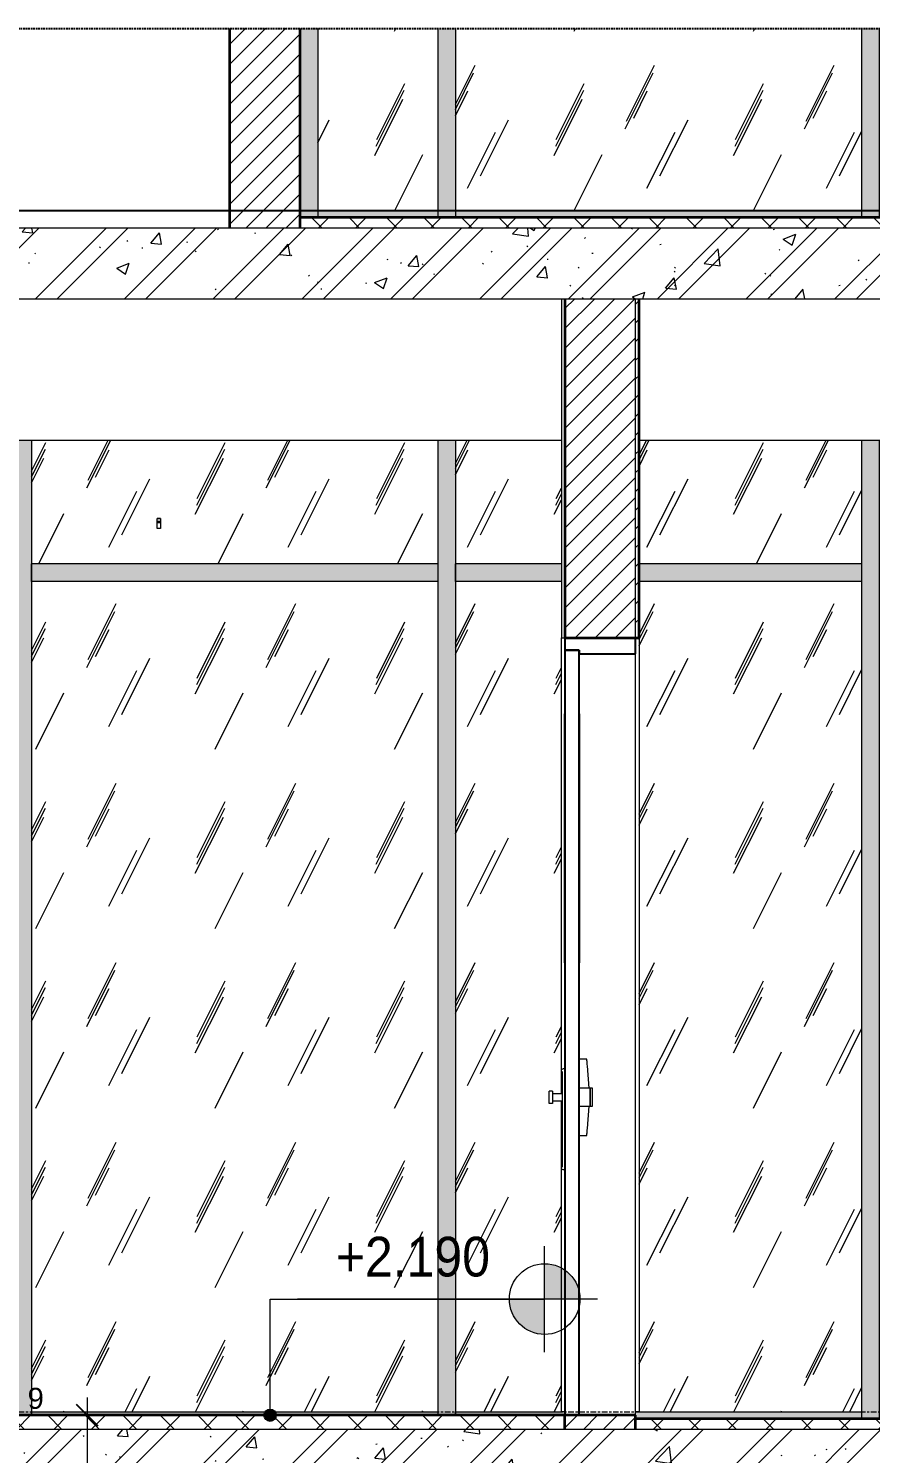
# Model space of a CAD drawing. Header units: millimetres. Extents: x 74302 to 149682, y -1785 to 49068.
# Drawn here: x 144115 to 146499, y 2082 to 6115 of the extents above; entities that cross this region are included whole.
import ezdxf

# ---------------------------------------------------------------- set-up
doc = ezdxf.new("R2010")
doc.units = ezdxf.units.MM
for name, pattern in [('Centre', [31.75, 6.35, -4.7625, 15.875, -4.7625]), ('Hidden', [7.14375, 4.7625, -2.38125]), ('IMPORT-CENTER _2_', [40.64, 25.4, -5.08, 5.08, -5.08])]:
    doc.linetypes.add(name, pattern=pattern)
for name, color, linetype, lineweight in [('0-3', 90, 'Continuous', 5), ('A-ANNO-DIMS', 211, 'Continuous', 9), ('A-ANNO-DIMS-50', 211, 'Continuous', 9), ('A-DETL-GENF', 92, 'Continuous', 18), ('A-DETL-GENF-3', 92, 'Hidden', 25), ('A-DETL-GENF-4', 9, 'Continuous', 18), ('A-DETL-THIN', 151, 'Continuous', 18), ('A-DOOR', 31, 'Continuous', 18), ('A-DOOR-1', 31, 'Continuous', 25), ('A-DOOR-FRAM', 31, 'Continuous', 25), ('A-DOOR-FRAM-1', 31, 'Continuous', 18), ('A-FLOR-FNSH-1', 250, 'Continuous', 35), ('A-FLOR-LEVL-2', 51, 'Centre', 9), ('A-FLOR-PATT-2', 8, 'Continuous', 18), ('A-GLAZ-CURT', 52, 'Continuous', 18), ('A-GLAZ-CURT-2', 254, 'Continuous', 18), ('A-GLAZ-CWMG', 51, 'Continuous', 18), ('A-GLAZ-CWMG-2', 254, 'Continuous', 18), ('A-WALL', 113, 'Continuous', 18), ('A-WALL-2', 250, 'Continuous', 35), ('A-WALL-FNSH-1', 7, 'Continuous', 18), ('A-WALL-PATT-3', 111, 'Continuous', 18), ('A-WALL-PATT-5', 254, 'Continuous', 18), ('E-LITE-EQPM', 33, 'Continuous', 18), ('G-ANNO-DIMS', 111, 'Continuous', 9), ('G-IMPT', 8, 'Continuous', 18), ('G-IMPT-4', 8, 'IMPORT-CENTER _2_', 18), ('I-WALL', 2, 'Continuous', 18), ('M-EQPM', 50, 'Continuous', 18), ('M-EQPM-2', 50, 'Continuous', 25), ('S-BEAM-2', 7, 'Continuous', 18), ('S-STRS-ANNO', 31, 'Continuous', 18)]:
    doc.layers.add(name, color=color, linetype=linetype, lineweight=lineweight)
doc.styles.add('Arial_1', font='arial.ttf', dxfattribs={"height": 59.53})
doc.styles.add('Arial_4', font='arial.ttf', dxfattribs={"width": 0.9, "height": 112.5})
doc.styles.add('UTM Avo', font='', dxfattribs={"width": 0.9, "height": 125})
doc.styles.get('UTM Avo').set_extended_font_data('UTM Avo')
doc.dimstyles.new('1_Dim_chi_tiet_2_5', dxfattribs={"dimscale": 304.8, "dimtxt": 124.912619, "dimasz": 0.19685, "dimexe": 0.164042, "dimexo": 0.0625, "dimgap": 0.016404, "dimtad": 1, "dimdec": 0, "dimrnd": 5, "dimzin": 0, "dimdsep": 46, "dimtxsty": 'UTM Avo', "dimblk1": 'OBLIQUE', "dimblk2": 'OBLIQUE', "dimsah": 1, "dimcen": 0.09, "dimdle": 0.164042, "dimazin": 0, "dimtfac": 1, "dimtdec": 4, "dimtix": 1, "dimtmove": 0, "dimatfit": 3, "dimfxl": 0.328084, "dimfxlon": 1, "dimtvp": 1, "dimtolj": 1, "dimtzin": 0, "dimarcsym": 2})
pattern_1 = [(45, (143933.09, 14200), (-53.033, 53.033), []), (135, (143933.09, 14200), (-53.033, -53.033), [])]
pattern_2 = [(63.435, (20183, 14234.78), (-0.0009, 508), [177.488, -958.435]), (63.435, (19675, 14234.78), (-0.0009, 508), [177.488, -958.435]), (63.435, (20426.18, 14332.92), (-0.0009, 508), [177.488, -958.435]), (63.435, (19918.18, 14332.92), (-0.0009, 508), [177.488, -958.435]), (63.435, (20389.38, 14298.28), (-0.0009, 508), [177.488, -958.435]), (63.435, (19881.38, 14298.28), (-0.0009, 508), [177.488, -958.435]), (63.435, (20351.86, 14496.7), (-0.0009, 508.0002), [86.267, -1049.655]), (63.435, (19843.86, 14496.7), (-0.0009, 508.0002), [86.267, -1049.655]), (63.435, (20327.32, 14465.98), (-0.0009, 508.0002), [177.488, -958.435]), (63.435, (19819.32, 14465.98), (-0.0009, 508.0002), [177.488, -958.435]), (63.435, (20331.65, 14488.03), (-0.0009, 508.0002), [177.488, -958.435]), (63.435, (19823.65, 14488.03), (-0.0009, 508.0002), [177.488, -958.435]), (63.435, (20126.7, 14391.31), (-0.0009, 508.0002), [177.488, -958.435]), (63.435, (19618.7, 14391.31), (-0.0009, 508.0002), [177.488, -958.435]), (63.435, (20131.03, 14417.3), (-0.0009, 508.0002), [177.488, -958.435]), (63.435, (19623.03, 14417.3), (-0.0009, 508.0002), [177.488, -958.435]), (63.435, (20132.2, 14436.03), (-0.0009, 508.0002), [177.488, -958.435]), (63.435, (19624.2, 14436.03), (-0.0009, 508.0002), [177.488, -958.435])]
pattern_3 = [(45, (143933.087, 14200), (-28.28427, 28.28427), [])]
pattern_4 = [(50, (143933.1, 14200), (364.368, -31.878), [38.1, -419.1]), (355, (143933.1, 14200), (-70.486, 382.113), [30.48, -335.28]), (100.451, (143963.45, 14197.34), (293.885, 350.233), [32.38, -356.18]), (46.184, (143933.1, 14301.6), (542.158, -84.086), [57.15, -628.65]), (96.636, (143978.27, 14294.6), (474.805, 494.855), [48.57, -534.27]), (351.184, (143933.1, 14301.6), (474.81, 494.85), [45.72, -502.92]), (21, (143983.9, 14276.2), (303.2285, -204.5305), [38.1, -419.1]), (326, (143983.9, 14276.2), (123.604, 368.376), [30.48, -335.28]), (71.451, (144009.16, 14259.16), (426.834, 163.843), [32.38, -356.18]), (37.5, (143933.09, 14200), (6.1766, 169.1102), [3.353, -327.863, 3.353, -337.007, -336.55]), (37.5, (143933.09, 14200), (6.1766, 169.1102), [-671.576, 3.353, -333.197]), (7.5, (143933.09, 14200), (133.6389, 200.3615), [3.353, -190.703, 3.353, -320.243, -128.27]), (7.5, (143933.09, 14200), (133.6389, 200.3615), [-517.652, 3.353, -124.917]), (327.5, (143819.8, 14200), (271.1818, -11.4584), [3.353, -123.647, 3.353, -392.887, -525.78]), (327.5, (143819.8, 14200), (271.1818, -11.4584), [-523.24, 3.353, -522.427]), (317.5, (143769, 14200), (296.2585, 50.853), [3.353, -161.747, 3.353, -259.791, -373.38]), (317.5, (143769, 14200), (296.2585, 50.853), [-428.244, 3.353, -370.027]), (45, (143933.09, 14200), (-125.7236, 125.7236), []), (45, (143933.09, 14390.5), (-125.7236, 125.7236), [])]

# ---------------------------------------------------------------- blocks, each defined once
blk = doc.blocks.new('NCV_TKTC_KET CAU_rvt-7-TKCS_SẢNH - BẬC CẤP 5 - MẶT CẮT')
at = {"layer": 'S-BEAM-2'}
for p, q in [((17636.9, 4950), (21276.9, 4950)), ((21496.9, 4950), (23160.5, 4950))]:
    blk.add_line(p, q, dxfattribs=at)
blk = doc.blocks.new('System Panel - Glazed-V54-TKCS_SẢNH - BẬC CẤP 5 - MẶT CẮT')
at = {"layer": 'A-GLAZ-CURT-2'}
h = blk.add_hatch(dxfattribs=at)
h.set_pattern_fill('FP_38', color=256, style=0, pattern_type=2)
h.set_pattern_definition(pattern_2)
h.paths.add_polyline_path([(20976.9, 5600), (22126.9, 5600), (22126.9, 6114.8), (20976.9, 6114.8)])
at = {"layer": 'A-GLAZ-CURT'}
blk.add_line((20976.9, 5600), (22126.9, 5600), dxfattribs=at)
blk = doc.blocks.new('System Panel - Glazed-4731533-TKCS_SẢNH - BẬC CẤP 5 - MẶT CẮT')
at = {"layer": 'A-GLAZ-CURT-2'}
h = blk.add_hatch(dxfattribs=at)
h.set_pattern_fill('FP_38', color=256, style=0, pattern_type=2)
h.set_pattern_definition(pattern_2)
h.paths.add_polyline_path([(20606.4, 5600), (20926.9, 5600), (20926.9, 6114.8), (20586.9, 6114.8), (20586.9, 5600)])
at = {"layer": 'A-GLAZ-CURT'}
blk.add_line((20586.9, 5600), (20926.9, 5600), dxfattribs=at)
blk = doc.blocks.new('Rectangular Mullion - 50 x 100mm-1286808-TKCS_SẢNH - BẬC CẤP 5 - MẶT CẮT')
at = {"layer": 'A-GLAZ-CWMG-2'}
blk.add_hatch(color=256, dxfattribs=at).paths.add_polyline_path([(20586.9, 5580), (20586.9, 6114.8), (20536.9, 6114.8), (20536.9, 5580)])
at = {"layer": 'A-GLAZ-CWMG'}
blk.add_line((20586.9, 6114.8), (20586.9, 5580), dxfattribs=at)
blk = doc.blocks.new('Rectangular Mullion - 50 x 100mm-1286804-TKCS_SẢNH - BẬC CẤP 5 - MẶT CẮT')
at = {"layer": 'A-GLAZ-CWMG-2'}
blk.add_hatch(color=256, dxfattribs=at).paths.add_polyline_path([(22176.9, 5580), (22176.9, 6114.8), (22126.9, 6114.8), (22126.9, 5580)])
at = {"layer": 'A-GLAZ-CWMG'}
for p, q in [((22126.9, 6114.8), (22126.9, 5580)), ((22176.9, 6114.8), (22176.9, 5580))]:
    blk.add_line(p, q, dxfattribs=at)
blk = doc.blocks.new('LIC_06-ĐÈN LED TRÒN DOWNLIGHT_ P_18W - LIC_06-ĐÈN LED TRÒN DOWNLIGHT_ P_18W - ÁNH SÁNG 6000K-1339139-TKCS_SẢNH - BẬC CẤP 5 - MẶT CẮT')
at = {"layer": 'E-LITE-EQPM'}
for p, q in [((22542.4, 4728), (22532.4, 4728)), ((22532.4, 4727.2), (22532.4, 4728)), ((22542.4, 4728), (22532.4, 4728)), ((22532.4, 4728), (22532.4, 4728)), ((22532.4, 4719), (22532.4, 4727.2)), ((22542.4, 4727.2), (22532.4, 4727.2)), ((22532.4, 4716), (22532.4, 4719)), ((22542.4, 4719), (22532.4, 4719)), ((22542.4, 4728), (22542.4, 4727.2)), ((22542.4, 4728), (22542.4, 4728)), ((22542.4, 4727.2), (22542.4, 4719)), ((22542.4, 4719), (22542.4, 4716)), ((22532.4, 4700), (22532.4, 4716)), ((22542.4, 4716), (22532.4, 4716)), ((22542.4, 4700), (22532.4, 4700)), ((22542.4, 4716), (22542.4, 4700))]:
    blk.add_line(p, q, dxfattribs=at)
blk = doc.blocks.new('System Panel - Glazed-V56-TKCS_SẢNH - BẬC CẤP 5 - MẶT CẮT')
at = {"layer": 'A-GLAZ-CURT-2'}
h = blk.add_hatch(dxfattribs=at)
h.set_pattern_fill('FP_38', color=256, style=0, pattern_type=2)
h.set_pattern_definition(pattern_2)
h.paths.add_polyline_path([(20976.9, 2200), (21276.9, 2200), (21276.9, 3080), (21251.9, 3080), (21251.9, 3072.5), (21241.9, 3072.5), (21241.9, 3107.5), (21251.9, 3107.5), (21252.1, 3100), (21276.9, 3100), (21276.9, 4550), (20976.9, 4550), (20976.9, 2770.3)])
h.paths.add_polyline_path([(21496.9, 2200), (22126.9, 2200), (22126.9, 4550), (21496.9, 4550), (21496.9, 2770.3)])
blk = doc.blocks.new('System Panel - Glazed-V57-TKCS_SẢNH - BẬC CẤP 5 - MẶT CẮT')
at = {"layer": 'A-GLAZ-CURT-2'}
h = blk.add_hatch(dxfattribs=at)
h.set_pattern_fill('FP_38', color=256, style=0, pattern_type=2)
h.set_pattern_definition(pattern_2)
h.paths.add_polyline_path([(20926.9, 2200), (20926.9, 4550), (19776.9, 4550), (19776.9, 2200)])
blk = doc.blocks.new('System Panel - Glazed-V59-TKCS_SẢNH - BẬC CẤP 5 - MẶT CẮT')
at = {"layer": 'A-GLAZ-CURT-2'}
h = blk.add_hatch(dxfattribs=at)
h.set_pattern_fill('FP_38', color=256, style=0, pattern_type=2)
h.set_pattern_definition(pattern_2)
h.paths.add_polyline_path([(22126.9, 4600), (22126.9, 4950), (21496.9, 4950), (21496.9, 4600)])
h.paths.add_polyline_path([(21276.9, 4600), (21276.9, 4950), (20976.9, 4950), (20976.9, 4600)])
blk = doc.blocks.new('System Panel - Glazed-V60-TKCS_SẢNH - BẬC CẤP 5 - MẶT CẮT')
at = {"layer": 'A-GLAZ-CURT-2'}
h = blk.add_hatch(dxfattribs=at)
h.set_pattern_fill('FP_38', color=256, style=0, pattern_type=2)
h.set_pattern_definition(pattern_2)
h.paths.add_polyline_path([(19776.9, 4600), (20926.9, 4600), (20926.9, 4950), (19776.9, 4950), (19776.9, 4700)])
h.paths.add_polyline_path([(20132.4, 4700), (20132.4, 4728), (20142.4, 4727.4), (20142.4, 4700)])
blk = doc.blocks.new('Rectangular Mullion - 50 x 100mm-V62-TKCS_SẢNH - BẬC CẤP 5 - MẶT CẮT')
at = {"layer": 'A-GLAZ-CWMG-2'}
h = blk.add_hatch(color=256, dxfattribs=at)
h.paths.add_polyline_path([(21488.8, 2180), (22126.9, 2180), (22126.9, 2200), (21486.9, 2200), (21486.9, 2180)])
h.paths.add_polyline_path([(21286.9, 2190), (21286.9, 2200), (20976.9, 2200), (20976.9, 2190), (21276.9, 2190)])
at = {"layer": 'A-GLAZ-CWMG'}
for p, q in [((20976.9, 2190), (20976.9, 2200)), ((20976.9, 2200), (21276.9, 2200)), ((21496.9, 2200), (22126.9, 2200)), ((22126.9, 2200), (22126.9, 2180))]:
    blk.add_line(p, q, dxfattribs=at)
blk = doc.blocks.new('Rectangular Mullion - 50 x 100mm-V63-TKCS_SẢNH - BẬC CẤP 5 - MẶT CẮT')
at = {"layer": 'A-GLAZ-CWMG-2'}
blk.add_hatch(color=256, dxfattribs=at).paths.add_polyline_path([(20926.9, 2190), (20926.9, 2200), (19776.9, 2200), (19776.9, 2190)])
at = {"layer": 'A-GLAZ-CWMG'}
for p, q in [((19776.9, 2190), (19776.9, 2200)), ((19776.9, 2200), (20926.9, 2200)), ((20926.9, 2200), (20926.9, 2190))]:
    blk.add_line(p, q, dxfattribs=at)
blk = doc.blocks.new('Rectangular Mullion - 50 x 100mm-V66-TKCS_SẢNH - BẬC CẤP 5 - MẶT CẮT')
at = {"layer": 'A-GLAZ-CWMG-2'}
h = blk.add_hatch(color=256, dxfattribs=at)
h.paths.add_polyline_path([(21276.9, 4550), (21276.9, 4600), (20976.9, 4600), (20976.9, 4550)])
h.paths.add_polyline_path([(22126.9, 4550), (22126.9, 4600), (21496.9, 4600), (21496.9, 4550)])
at = {"layer": 'A-GLAZ-CWMG'}
for p, q in [((20976.9, 4550), (20976.9, 4600)), ((21276.9, 4600), (20976.9, 4600)), ((22126.9, 4600), (21496.9, 4600)), ((22126.9, 4600), (22126.9, 4550)), ((21276.9, 4550), (20976.9, 4550)), ((22126.9, 4550), (21496.9, 4550))]:
    blk.add_line(p, q, dxfattribs=at)
blk = doc.blocks.new('Rectangular Mullion - 50 x 100mm-V67-TKCS_SẢNH - BẬC CẤP 5 - MẶT CẮT')
at = {"layer": 'A-GLAZ-CWMG-2'}
blk.add_hatch(color=256, dxfattribs=at).paths.add_polyline_path([(19776.9, 4550), (20926.9, 4550), (20926.9, 4600), (19776.9, 4600)])
at = {"layer": 'A-GLAZ-CWMG'}
for p, q in [((19776.9, 4550), (19776.9, 4600)), ((20926.9, 4600), (19776.9, 4600)), ((20926.9, 4600), (20926.9, 4550)), ((20926.9, 4550), (19776.9, 4550))]:
    blk.add_line(p, q, dxfattribs=at)
blk = doc.blocks.new('Rectangular Mullion - 50 x 100mm-V68-TKCS_SẢNH - BẬC CẤP 5 - MẶT CẮT')
at = {"layer": 'A-GLAZ-CWMG-2'}
blk.add_hatch(color=256, dxfattribs=at).paths.add_polyline_path([(22176.9, 2180), (22176.9, 4575), (22126.9, 4575), (22126.9, 2180)])
at = {"layer": 'A-GLAZ-CWMG'}
for p, q in [((22126.9, 4575), (22126.9, 2180)), ((22176.9, 4575), (22176.9, 2180))]:
    blk.add_line(p, q, dxfattribs=at)
blk = doc.blocks.new('Rectangular Mullion - 50 x 100mm-V69-TKCS_SẢNH - BẬC CẤP 5 - MẶT CẮT')
at = {"layer": 'A-GLAZ-CWMG-2'}
blk.add_hatch(color=256, dxfattribs=at).paths.add_polyline_path([(20926.9, 2190), (20976.9, 2190), (20976.9, 4575), (20926.9, 4575), (20926.9, 2770.3)])
at = {"layer": 'A-GLAZ-CWMG'}
for p, q in [((20926.9, 4575), (20926.9, 2190)), ((20976.9, 4575), (20976.9, 2190))]:
    blk.add_line(p, q, dxfattribs=at)
blk = doc.blocks.new('Rectangular Mullion - 50 x 100mm-1286805-TKCS_SẢNH - BẬC CẤP 5 - MẶT CẮT')
at = {"layer": 'A-GLAZ-CWMG-2'}
blk.add_hatch(color=256, dxfattribs=at).paths.add_polyline_path([(22176.9, 4575), (22176.9, 4950), (22126.9, 4950), (22126.9, 4575)])
at = {"layer": 'A-GLAZ-CWMG'}
for p, q in [((22126.9, 4950), (22126.9, 4575)), ((22176.9, 4950), (22176.9, 4575))]:
    blk.add_line(p, q, dxfattribs=at)
blk = doc.blocks.new('TKTC_XREF_251221_MB TANG 2-7 - TKTC_XREF_260130_MB TANG 2-5_dwg_$cc-4746805-TKCS_SẢNH - BẬC CẤP 5 - MẶT CẮT')
at = {"layer": 'G-IMPT-4'}
for p, q in [((20653.6, 5600), (20532.9, 5600)), ((20593.3, 5600), (20593.2, 5600))]:
    blk.add_line(p, q, dxfattribs=at)
at = {"layer": 'M-EQPM'}
for p, q in [((20638.1, 5600), (20548.4, 5600)), ((20548.4, 5600), (20593.2, 5600)), ((20593.2, 5600), (20550.6, 5600)), ((20550.6, 5600), (20635.9, 5600)), ((20635.9, 5600), (20593.2, 5600)), ((20593.2, 5600), (20638.1, 5600))]:
    blk.add_line(p, q, dxfattribs=at)
blk = doc.blocks.new('TKTC_XREF_251221_MB TANG 2-7 - TKTC_XREF_260130_MB TANG 2-5_dwg_CUM U_DN100-4746799-TKCS_SẢNH - BẬC CẤP 5 - MẶT CẮT')
at = {"layer": 'G-IMPT'}
for p, q in [((20547.4, 5600), (20535.3, 5600)), ((20535.3, 5600), (20536.8, 5600)), ((20539.1, 5600), (20536.8, 5600)), ((20536.8, 5600), (20545.9, 5600)), ((20544.8, 5600), (20538, 5600)), ((20538.2, 5600), (20646.9, 5600)), ((20538.2, 5600), (20538.2, 5600)), ((20543.6, 5600), (20539.1, 5600)), ((20540.1, 5600), (20539.3, 5600)), ((20543.4, 5600), (20539.3, 5600)), ((20542.6, 5600), (20540.1, 5600)), ((20542.6, 5600), (20540.1, 5600)), ((20542.6, 5600), (20540.1, 5600)), ((20543.4, 5600), (20542.6, 5600)), ((20545.9, 5600), (20543.6, 5600)), ((20544.5, 5600), (20640.6, 5600)), ((20545.9, 5600), (20547.4, 5600)), ((20547.7, 5600), (20637.4, 5600)), ((20649.8, 5600), (20637.7, 5600)), ((20637.7, 5600), (20639.2, 5600)), ((20641.5, 5600), (20639.2, 5600)), ((20639.2, 5600), (20648.3, 5600)), ((20647.1, 5600), (20640.3, 5600)), ((20646, 5600), (20641.5, 5600)), ((20642.5, 5600), (20641.7, 5600)), ((20645.7, 5600), (20641.7, 5600)), ((20645, 5600), (20642.5, 5600)), ((20645, 5600), (20642.5, 5600)), ((20645, 5600), (20642.5, 5600)), ((20645.7, 5600), (20645, 5600)), ((20648.3, 5600), (20646, 5600)), ((20646.9, 5600), (20646.9, 5600)), ((20648.3, 5600), (20649.8, 5600))]:
    blk.add_line(p, q, dxfattribs=at)
at = {"layer": 'G-IMPT', "flags": 128}
for points in [[(20544.5, 5600), (20544.5, 5600), (20547.7, 5600)], [(20640.6, 5600), (20640.6, 5600), (20637.4, 5600)]]:
    blk.add_lwpolyline(points, dxfattribs=at)
blk = doc.blocks.new('TKTC_XREF_251221_MB TANG 2-7 - TKTC_XREF_260130_MB TANG 2-5_dwg_$cc-4746800-TKCS_SẢNH - BẬC CẤP 5 - MẶT CẮT')
at = {"layer": 'G-IMPT-4'}
for p, q in [((20957.1, 5600), (20836, 5600)), ((20896.9, 5600), (20896.1, 5600))]:
    blk.add_line(p, q, dxfattribs=at)
at = {"layer": 'M-EQPM'}
for p, q in [((20941.5, 5600), (20851.5, 5600)), ((20851.5, 5600), (20896.5, 5600)), ((20896.2, 5600), (20896.2, 5600)), ((20896.5, 5600), (20941.5, 5600))]:
    blk.add_line(p, q, dxfattribs=at)
blk = doc.blocks.new('TKTC_XREF_251221_MB TANG 2-7 - TKTC_XREF_260130_MB TANG 2-5_dwg_CUM U_DN100-V71-TKCS_SẢNH - BẬC CẤP 5 - MẶT CẮT')
at = {"layer": 'G-IMPT'}
for p, q in [((20840.3, 5600), (20842.5, 5600)), ((20841.4, 5600), (20848.2, 5600)), ((20841.7, 5600), (20842, 5600)), ((20951, 5600), (20842, 5600)), ((20842.5, 5600), (20847.1, 5600)), ((20842.6, 5600), (20842.5, 5600)), ((20842.8, 5600), (20843.5, 5600)), ((20843.5, 5600), (20846, 5600)), ((20843.5, 5600), (20846.1, 5600)), ((20843.5, 5600), (20846.1, 5600)), ((20846, 5600), (20846.8, 5600)), ((20847.1, 5600), (20849.4, 5600)), ((20847.1, 5600), (20847.1, 5600)), ((20944.7, 5600), (20848.4, 5600)), ((20941.5, 5600), (20851.5, 5600)), ((20942.9, 5600), (20945.2, 5600)), ((20944, 5600), (20950.9, 5600)), ((20945.2, 5600), (20949.7, 5600)), ((20945.2, 5600), (20945.2, 5600)), ((20945.4, 5600), (20946.2, 5600)), ((20946.2, 5600), (20948.7, 5600)), ((20946.2, 5600), (20948.7, 5600)), ((20946.2, 5600), (20948.7, 5600)), ((20948.7, 5600), (20949.4, 5600)), ((20949.7, 5600), (20952, 5600)), ((20949.8, 5600), (20949.7, 5600)), ((20950.6, 5600), (20951, 5600))]:
    blk.add_line(p, q, dxfattribs=at)
at = {"layer": 'G-IMPT', "flags": 128}
for points in [[(20840.3, 5600), (20838.8, 5600), (20838.8, 5600), (20850.9, 5600), (20850.9, 5600), (20849.4, 5600)], [(20849.4, 5600), (20849.4, 5600), (20840.3, 5600), (20840.3, 5600)], [(20842.8, 5600), (20842.8, 5600), (20846.8, 5600), (20846.8, 5600)], [(20848, 5600), (20848.4, 5600), (20851.5, 5600)], [(20942.9, 5600), (20941.4, 5600), (20941.4, 5600), (20953.5, 5600), (20953.5, 5600), (20952, 5600)], [(20944.3, 5600), (20944.7, 5600), (20941.5, 5600)], [(20952, 5600), (20952, 5600), (20942.9, 5600), (20942.9, 5600)], [(20945.4, 5600), (20945.4, 5600), (20949.4, 5600), (20949.5, 5600)]]:
    blk.add_lwpolyline(points, dxfattribs=at)
blk = doc.blocks.new('TKTC_XREF_251221_MB TANG 2-7 - TKTC_XREF_260130_MB TANG 2-5_dwg_$cc-4746795-TKCS_SẢNH - BẬC CẤP 5 - MẶT CẮT')
at = {"layer": 'G-IMPT-4'}
for p, q in [((20799.7, 5600), (20646.7, 5600)), ((20723.2, 5600), (20723.2, 5600))]:
    blk.add_line(p, q, dxfattribs=at)
at = {"layer": 'M-EQPM'}
for p, q in [((20780, 5600), (20666.3, 5600)), ((20666.3, 5600), (20723.2, 5600)), ((20723.2, 5600), (20669.1, 5600)), ((20669.1, 5600), (20777.2, 5600)), ((20777.2, 5600), (20723.2, 5600)), ((20723.2, 5600), (20780, 5600))]:
    blk.add_line(p, q, dxfattribs=at)
blk = doc.blocks.new('TKTC_XREF_251221_MB TANG 2-7 - TKTC_XREF_260130_MB TANG 2-5_dwg_CUM U_DN100-V72-TKCS_SẢNH - BẬC CẤP 5 - MẶT CẮT')
at = {"layer": 'G-IMPT'}
for p, q in [((20665.1, 5600), (20649.8, 5600)), ((20649.8, 5600), (20651.7, 5600)), ((20654.6, 5600), (20651.7, 5600)), ((20651.7, 5600), (20663.2, 5600)), ((20661.8, 5600), (20653.1, 5600)), ((20653.5, 5600), (20791.1, 5600)), ((20660.3, 5600), (20654.6, 5600)), ((20655.8, 5600), (20654.9, 5600)), ((20660, 5600), (20654.9, 5600)), ((20659, 5600), (20655.8, 5600)), ((20659, 5600), (20655.8, 5600)), ((20659, 5600), (20655.8, 5600)), ((20660, 5600), (20659, 5600)), ((20663.2, 5600), (20660.3, 5600)), ((20661.4, 5600), (20783.1, 5600)), ((20661.4, 5600), (20665.4, 5600)), ((20663.2, 5600), (20665.1, 5600)), ((20665.4, 5600), (20779.1, 5600)), ((20783.1, 5600), (20779.1, 5600)), ((20794.8, 5600), (20779.5, 5600)), ((20779.5, 5600), (20781.4, 5600)), ((20784.2, 5600), (20781.4, 5600)), ((20781.4, 5600), (20792.9, 5600)), ((20791.4, 5600), (20782.8, 5600)), ((20790, 5600), (20784.2, 5600)), ((20785.5, 5600), (20784.6, 5600)), ((20789.7, 5600), (20784.6, 5600)), ((20788.7, 5600), (20785.5, 5600)), ((20788.7, 5600), (20785.5, 5600)), ((20788.7, 5600), (20785.5, 5600)), ((20789.7, 5600), (20788.7, 5600)), ((20792.9, 5600), (20790, 5600)), ((20792.9, 5600), (20794.8, 5600))]:
    blk.add_line(p, q, dxfattribs=at)
blk = doc.blocks.new('TKTC_XREF_251221_MB TANG 2-7 - TKTC_XREF_260130_MB TANG 2-5_dwg_$cc-4746798-TKCS_SẢNH - BẬC CẤP 5 - MẶT CẮT')
at = {"layer": 'G-IMPT-4'}
for p, q in [((21003.4, 5600), (21156.4, 5600)), ((21079.9, 5600), (21079.9, 5600))]:
    blk.add_line(p, q, dxfattribs=at)
at = {"layer": 'M-EQPM'}
for p, q in [((21079.9, 5600), (21023.1, 5600)), ((21023.1, 5600), (21136.8, 5600)), ((21134, 5600), (21025.8, 5600)), ((21025.8, 5600), (21079.9, 5600)), ((21079.9, 5600), (21134, 5600)), ((21136.8, 5600), (21079.9, 5600))]:
    blk.add_line(p, q, dxfattribs=at)
blk = doc.blocks.new('TKTC_XREF_251221_MB TANG 2-7 - TKTC_XREF_260130_MB TANG 2-5_dwg_$cc-4746797-TKCS_SẢNH - BẬC CẤP 5 - MẶT CẮT')
at = {"layer": 'G-IMPT-4'}
for p, q in [((21288.8, 5600), (21167.7, 5600)), ((21228.7, 5600), (21227.9, 5600))]:
    blk.add_line(p, q, dxfattribs=at)
at = {"layer": 'M-EQPM'}
for p, q in [((21273.3, 5600), (21183.3, 5600)), ((21183.3, 5600), (21228.3, 5600)), ((21228, 5600), (21228, 5600)), ((21228.3, 5600), (21273.3, 5600))]:
    blk.add_line(p, q, dxfattribs=at)
blk = doc.blocks.new('TKTC_XREF_251221_MB TANG 2-7 - TKTC_XREF_260130_MB TANG 2-5_dwg_FD-4746794-TKCS_SẢNH - BẬC CẤP 5 - MẶT CẮT')
at = {"layer": 'G-IMPT'}
for p, q in [((20536.9, 5600), (20675.2, 5600)), ((20675.2, 5600), (20536.9, 5600)), ((20600.2, 5600), (20600.2, 5600))]:
    blk.add_line(p, q, dxfattribs=at)
at = {"layer": 'M-EQPM'}
for p, q in [((20653.5, 5600), (20546.9, 5600)), ((20637.8, 5600), (20562.5, 5600)), ((20637.8, 5600), (20562.5, 5600))]:
    blk.add_line(p, q, dxfattribs=at)
blk = doc.blocks.new('TKTC_XREF_251221_MB TANG 2-7 - TKTC_XREF_251221_MB TANG 2-7-2039446-TKCS_SẢNH - BẬC CẤP 5 - MẶT CẮT')
at = {"layer": 'M-EQPM'}
for p, q in [((20533.2, 5600), (20533.6, 5600)), ((21285.3, 5600), (20533.2, 5600)), ((20533.6, 5600), (21285.3, 5600))]:
    blk.add_line(p, q, dxfattribs=at)
at = {"layer": 'M-EQPM-2'}
blk.add_line((17238.6, 5600), (23160.5, 5600), dxfattribs=at)
for name, p in [('TKTC_XREF_251221_MB TANG 2-7 - TKTC_XREF_260130_MB TANG 2-5_dwg_$cc-4746805-TKCS_SẢNH - BẬC CẤP 5 - MẶT CẮT', (0, 0)), ('TKTC_XREF_251221_MB TANG 2-7 - TKTC_XREF_260130_MB TANG 2-5_dwg_CUM U_DN100-4746799-TKCS_SẢNH - BẬC CẤP 5 - MẶT CẮT', (0, 0)), ('TKTC_XREF_251221_MB TANG 2-7 - TKTC_XREF_260130_MB TANG 2-5_dwg_FD-4746794-TKCS_SẢNH - BẬC CẤP 5 - MẶT CẮT', (0, 0)), ('TKTC_XREF_251221_MB TANG 2-7 - TKTC_XREF_260130_MB TANG 2-5_dwg_$cc-4746795-TKCS_SẢNH - BẬC CẤP 5 - MẶT CẮT', (0, 0)), ('TKTC_XREF_251221_MB TANG 2-7 - TKTC_XREF_260130_MB TANG 2-5_dwg_CUM U_DN100-V72-TKCS_SẢNH - BẬC CẤP 5 - MẶT CẮT', (0, 0)), ('TKTC_XREF_251221_MB TANG 2-7 - TKTC_XREF_260130_MB TANG 2-5_dwg_$cc-4746800-TKCS_SẢNH - BẬC CẤP 5 - MẶT CẮT', (0, 0)), ('TKTC_XREF_251221_MB TANG 2-7 - TKTC_XREF_260130_MB TANG 2-5_dwg_CUM U_DN100-V71-TKCS_SẢNH - BẬC CẤP 5 - MẶT CẮT', (0, 0)), ('TKTC_XREF_251221_MB TANG 2-7 - TKTC_XREF_260130_MB TANG 2-5_dwg_$cc-4746798-TKCS_SẢNH - BẬC CẤP 5 - MẶT CẮT', (0, 0)), ('TKTC_XREF_251221_MB TANG 2-7 - TKTC_XREF_260130_MB TANG 2-5_dwg_CUM U_DN100-V72-TKCS_SẢNH - BẬC CẤP 5 - MẶT CẮT', (357.6, 0)), ('TKTC_XREF_251221_MB TANG 2-7 - TKTC_XREF_260130_MB TANG 2-5_dwg_$cc-4746797-TKCS_SẢNH - BẬC CẤP 5 - MẶT CẮT', (0, 0)), ('TKTC_XREF_251221_MB TANG 2-7 - TKTC_XREF_260130_MB TANG 2-5_dwg_CUM U_DN100-V71-TKCS_SẢNH - BẬC CẤP 5 - MẶT CẮT', (331.8, 0))]:
    blk.add_blockref(name, p)
blk = doc.blocks.new('FD_01 - FD_01-1200x2200mm-1787918-TKCS_SẢNH - BẬC CẤP 5 - MẶT CẮT')
at = {"layer": 'A-DOOR'}
for p, q in [((21286.9, 4175), (21284.9, 4175)), ((21284.9, 4175), (21284.9, 3470)), ((21328.9, 4175), (21326.9, 4175)), ((21328.9, 3470), (21328.9, 4175)), ((21286.9, 3470), (21284.9, 3470)), ((21328.9, 3470), (21326.9, 3470)), ((21349, 3198), (21326.9, 3198)), ((21278.9, 3162.5), (21278.9, 2892.5)), ((21286.9, 3170), (21280.9, 3170)), ((21355.5, 3115.4), (21350.5, 3178.9)), ((21241.9, 3100), (21241.9, 3107.5)), ((21251.9, 3107.5), (21241.9, 3107.5)), ((21251.9, 3107.5), (21251.9, 3100)), ((21358.7, 3115.4), (21326.9, 3115.4)), ((21326.9, 3115.4), (21326.9, 3064.6)), ((21365, 3115.4), (21358.7, 3115.4)), ((21358.7, 3115.4), (21358.7, 3064.6)), ((21358.7, 3064.6), (21358.7, 3115.4)), ((21365, 3064.6), (21365, 3115.4)), ((21241.9, 3090), (21241.9, 3100)), ((21241.9, 3080), (21241.9, 3090)), ((21241.9, 3072.5), (21241.9, 3080)), ((21251.9, 3072.5), (21241.9, 3072.5)), ((21251.9, 3100), (21251.9, 3090)), ((21278.9, 3100), (21251.9, 3100)), ((21251.9, 3090), (21251.9, 3080)), ((21251.9, 3080), (21251.9, 3072.5)), ((21251.9, 3080), (21278.9, 3080)), ((21278.9, 3100), (21278.9, 3099.7)), ((21278.9, 3080.3), (21278.9, 3080)), ((21326.9, 3064.6), (21358.7, 3064.6)), ((21350.5, 3001.1), (21355.5, 3064.6)), ((21358.7, 3064.6), (21365, 3064.6)), ((21278.9, 2996), (21276.9, 2996)), ((21276.9, 2985.1), (21276.9, 2995.3)), ((21276.9, 2971.2), (21276.9, 2985.1)), ((21278.9, 2985.1), (21276.9, 2985.1)), ((21276.9, 2968.8), (21276.9, 2971.2)), ((21276.9, 2967.7), (21278.9, 2967.7)), ((21326.9, 2982.1), (21349, 2982.1)), ((21280.9, 2885), (21286.9, 2885))]:
    blk.add_line(p, q, dxfattribs=at)
at = {"layer": 'A-DOOR', "flags": 128}
for points in [[(21350.5, 3178.9), (21350.2, 3183.1), (21349.8, 3187.2), (21349.6, 3190.8), (21349.3, 3193.8), (21349.1, 3196.1), (21349, 3197.5), (21349, 3198)], [(21278.9, 3168), (21278.9, 3168.1), (21278.9, 3168.2), (21279, 3168.2), (21279, 3168.3), (21279, 3168.4), (21279, 3168.5), (21279, 3168.6), (21279, 3168.6), (21279.1, 3168.7), (21279.1, 3168.8), (21279.1, 3168.9), (21279.2, 3168.9), (21279.2, 3169), (21279.2, 3169.1), (21279.3, 3169.1), (21279.3, 3169.2), (21279.4, 3169.3), (21279.4, 3169.3), (21279.5, 3169.4), (21279.5, 3169.4), (21279.6, 3169.5), (21279.7, 3169.5), (21279.7, 3169.6), (21279.8, 3169.6), (21279.9, 3169.7), (21279.9, 3169.7), (21280, 3169.8), (21280.1, 3169.8), (21280.1, 3169.8), (21280.2, 3169.9), (21280.3, 3169.9)], [(21280.7, 3170), (21280.8, 3170), (21280.8, 3170), (21280.9, 3170)], [(21349, 2982.1), (21349, 2982.5), (21349.1, 2983.9), (21349.3, 2986.2), (21349.6, 2989.2), (21349.8, 2992.8), (21350.2, 2996.9), (21350.5, 3001.1)], [(21280.2, 2885.1), (21280.2, 2885.2), (21280.1, 2885.2), (21280, 2885.2), (21279.9, 2885.3), (21279.9, 2885.3), (21279.8, 2885.3), (21279.7, 2885.4), (21279.7, 2885.4), (21279.6, 2885.5), (21279.6, 2885.6), (21279.5, 2885.6), (21279.4, 2885.7), (21279.4, 2885.7), (21279.3, 2885.8), (21279.3, 2885.9), (21279.3, 2885.9), (21279.2, 2886), (21279.2, 2886.1), (21279.1, 2886.1), (21279.1, 2886.2), (21279.1, 2886.3), (21279, 2886.4), (21279, 2886.4), (21279, 2886.5), (21279, 2886.6), (21279, 2886.7), (21279, 2886.7), (21278.9, 2886.8), (21278.9, 2886.9), (21278.9, 2887), (21278.9, 2887)], [(21280.9, 2885), (21280.8, 2885), (21280.7, 2885)]]:
    blk.add_lwpolyline(points, dxfattribs=at)
at = {"layer": 'A-DOOR-1'}
for p, q in [((21286.9, 4355), (21286.9, 2190)), ((21326.9, 4355), (21286.9, 4355)), ((21326.9, 2190), (21326.9, 4355)), ((21286.9, 2190), (21326.9, 2190))]:
    blk.add_line(p, q, dxfattribs=at)
at = {"layer": 'A-DOOR-FRAM'}
for p, q in [((21486.9, 4390), (21286.9, 4390)), ((21286.9, 4390), (21286.9, 4355)), ((21486.9, 4345), (21486.9, 4390)), ((21286.9, 4355), (21326.9, 4355)), ((21326.9, 4355), (21326.9, 4345)), ((21326.9, 4345), (21486.9, 4345))]:
    blk.add_line(p, q, dxfattribs=at)
at = {"layer": 'A-DOOR-FRAM-1'}
blk.add_line((21486.9, 2190), (21486.9, 4345), dxfattribs=at)
blk = doc.blocks.new('BORDER VIEW - BORDER VIEW-2200615-TKCS_SẢNH - BẬC CẤP 5 - MẶT CẮT')
at = {"layer": 'A-DETL-GENF-3'}
blk.add_line((16416.9, 6114.8), (23010.5, 6114.8), dxfattribs=at)
blk = doc.blocks.new('Spot Elevations - M_Spot Elevation - Target Filled-350595-TKCS_SẢNH - BẬC CẤP 5 - MẶT CẮT')
at = {"layer": 'G-ANNO-DIMS'}
h = blk.add_hatch(color=256, dxfattribs=at)
edge = h.paths.add_edge_path()
edge.add_line((21229.5, 2518.8), (21329.5, 2518.8))
edge.add_arc((21229.5, 2518.8), 100, 0, 90)
edge.add_line((21229.5, 2618.8), (21229.5, 2518.8))
h = blk.add_hatch(color=256, dxfattribs=at)
edge = h.paths.add_edge_path()
edge.add_line((21229.5, 2518.8), (21129.5, 2518.8))
edge.add_arc((21229.5, 2518.8), 100, 180, 270)
edge.add_line((21229.5, 2418.8), (21229.5, 2518.8))
for p, q in [((21229.5, 2368.8), (21229.5, 2668.8)), ((21379.5, 2518.8), (20529.5, 2518.8))]:
    blk.add_line(p, q, dxfattribs=at)
blk.add_circle((21229.5, 2518.8), 100, dxfattribs=at)
blk = doc.blocks.new('DIMBLOCK45-TKCS_SẢNH - BẬC CẤP 5 - MẶT CẮT')
at = {"layer": 'A-ANNO-DIMS-50', "lineweight": 25}
for p, q in [((144281.3, 2190), (144251.3, 2220)), ((144281.3, 2190), (144311.3, 2160)), ((144281.3, 600), (144251.3, 630)), ((144281.3, 600), (144311.3, 570))]:
    blk.add_line(p, q, dxfattribs=at)
at = {"layer": 'A-ANNO-DIMS-50'}
for p, q in [((144281.3, 2240), (144281.3, 550)), ((144381.3, 2190), (144231.3, 2190)), ((144281.3, 2190), (144381.3, 2190)), ((143960.7, 600), (144331.3, 600)), ((144281.3, 600), (143960.7, 600))]:
    blk.add_line(p, q, dxfattribs=at)
at = {"layer": 'A-ANNO-DIMS-50', "color": 0, "insert": (144118.9, 1223.8), "char_height": 125, "width": 410.824, "attachment_point": 1, "rotation": 90, "line_spacing_factor": 1.110334, "style": 'UTM Avo'}
blk.add_mtext('1590', dxfattribs=at)
blk = doc.blocks.new('_Oblique')
at = {"color": 0, "linetype": 'ByBlock', "lineweight": -2}
blk.add_line((-0.5, -0.5), (0.5, 0.5), dxfattribs=at)

msp = doc.modelspace()

# ---------------------------------------------------------------- hatches: boundary and pattern name
at = {"layer": 'A-DETL-GENF-4'}
h = msp.add_hatch(dxfattribs=at)
h.set_pattern_fill('FP_44', color=256, style=0, pattern_type=2)
h.set_pattern_definition(pattern_4)
h.paths.add_polyline_path([(141583.8, 4950), (141882.2, 4950), (141882.2, 5350), (146582.2, 5350), (146582.2, 5150), (146782.2, 5150), (146782.2, 5350), (147507.3, 5350), (147507.3, 5550), (141583.8, 5550)])
h = msp.add_hatch(dxfattribs=at)
h.set_pattern_fill('FP_44', color=256, style=0, pattern_type=2)
h.set_pattern_definition(pattern_4)
h.paths.add_polyline_path([(141583.8, -620), (141883.8, -620), (141883.8, 335.7), (144065.8, 1771.7), (144065.8, 1700), (144265.8, 1700), (144265.8, 1903.4), (144306.2, 1930), (145635.8, 1930), (145635.8, 1730), (145835.8, 1730), (145835.8, 1930), (146582.2, 1930), (146582.2, 1750), (146782.2, 1750), (146782.2, 1928.6), (147507.3, 1928.6), (147507.3, 2150), (144063.8, 2150), (144063.8, 1950), (141883.8, 515.3), (141583.8, 515.3)])
at = {"layer": 'A-FLOR-PATT-2'}
h = msp.add_hatch(dxfattribs=at)
h.set_pattern_fill('FP_36', color=256, style=0, pattern_type=2)
h.set_pattern_definition(pattern_1)
h.paths.add_polyline_path([(146701.6, 5550), (147507.3, 5550), (147507.3, 5580), (144883.8, 5580), (144883.8, 5550), (146582.2, 5550)])
h = msp.add_hatch(dxfattribs=at)
h.set_pattern_fill('FP_36', color=256, style=0, pattern_type=2)
h.set_pattern_definition(pattern_1)
h.paths.add_polyline_path([(144079.1, 2150), (145633.8, 2150), (145633.8, 2190), (144063.8, 2190), (144063.8, 2150)])
h = msp.add_hatch(dxfattribs=at)
h.set_pattern_fill('FP_36', color=256, style=0, pattern_type=2)
h.set_pattern_definition(pattern_1)
h.paths.add_polyline_path([(147507.3, 2150), (147507.3, 2180), (145833.8, 2180), (145833.8, 2150), (146782.2, 2150)])
at = {"layer": 'A-WALL-PATT-3'}
h = msp.add_hatch(dxfattribs=at)
h.set_pattern_fill('FP_37', color=256, style=0, pattern_type=2)
h.set_pattern_definition(pattern_3)
h.paths.add_polyline_path([(144883.8, 5550), (144883.8, 6114.8), (144683.8, 6114.8), (144683.8, 5550)])
h = msp.add_hatch(dxfattribs=at)
h.set_pattern_fill('FP_37', color=256, style=0, pattern_type=2)
h.set_pattern_definition(pattern_3)
h.paths.add_polyline_path([(145633.8, 2150), (145833.8, 2150), (145833.8, 2190), (145633.8, 2190)])
h.paths.add_polyline_path([(145633.8, 4390), (145833.8, 4390), (145833.8, 5350), (145633.8, 5350), (145633.8, 4481.1)])
h = msp.add_hatch(dxfattribs=at)
h.set_pattern_fill('FP_41', color=256, style=0, pattern_type=2)
h.set_pattern_definition([(45, (143933.087, 14200), (-26.5165, 26.5165), [])])
h.paths.add_polyline_path([(145833.8, 4390), (145843.8, 4390), (145843.8, 5350), (145833.8, 5350), (145833.8, 4481.1)])
at = {"layer": 'A-WALL-PATT-5'}
h = msp.add_hatch(color=256, dxfattribs=at)
h.paths.add_polyline_path([(146523.8, 5580), (147507.3, 5580), (147507.3, 5600), (146523.8, 5600)])
h.paths.add_polyline_path([(144953.3, 5580), (145273.8, 5580), (145273.8, 5600), (144933.8, 5600), (144933.8, 5580)])
h.paths.add_polyline_path([(146473.8, 5580), (146473.8, 5600), (145323.8, 5600), (145323.8, 5580), (145827.4, 5580)])
at = {"layer": 'G-ANNO-DIMS'}
h = msp.add_hatch(color=256, dxfattribs=at)
edge = h.paths.add_edge_path()
edge.add_arc((144799.1, 2190), 17.5, 0, 360)

# ---------------------------------------------------------------- linework, layer by layer
at = {"layer": 'A-DETL-THIN'}
for p, q in [((147507.3, 5550), (141583.8, 5550)), ((141882.2, 5350), (146582.2, 5350)), ((147507.3, 2150), (144063.8, 2150))]:
    msp.add_line(p, q, dxfattribs=at)
at = {"layer": 'A-FLOR-FNSH-1'}
for p, q in [((147507.3, 5580), (144883.8, 5580)), ((145633.8, 2190), (144063.8, 2190)), ((145633.8, 2150), (145633.8, 2190)), ((147507.3, 2180), (145833.8, 2180))]:
    msp.add_line(p, q, dxfattribs=at)
at = {"layer": 'A-FLOR-LEVL-2'}
for p, q in [((139916.7, 5600), (148545, 5600)), ((139916.7, 2200), (148545, 2200))]:
    msp.add_line(p, q, dxfattribs=at)
at = {"layer": 'A-WALL'}
for p, q in [((145833.8, 4390), (145833.8, 5350)), ((145623.8, 3100), (145623.8, 4390)), ((145623.8, 2995.3), (145623.8, 3080)), ((145623.8, 2200), (145623.8, 2968.8)), ((145633.8, 2200), (145623.8, 2200))]:
    msp.add_line(p, q, dxfattribs=at)
at = {"layer": 'A-WALL-2'}
for p, q in [((144683.8, 6114.8), (144683.8, 5550)), ((144883.8, 5550), (144883.8, 6114.8)), ((145633.8, 5350), (145633.8, 4390)), ((145843.8, 4390), (145843.8, 5350)), ((145633.8, 4390), (145843.8, 4390)), ((145833.8, 2190), (145633.8, 2190)), ((145833.8, 2150), (145833.8, 2190))]:
    msp.add_line(p, q, dxfattribs=at)
at = {"layer": 'A-WALL-FNSH-1'}
for p, q in [((145623.8, 5350), (145623.8, 4390)), ((145623.8, 4390), (145633.8, 4390))]:
    msp.add_line(p, q, dxfattribs=at)
at = {"layer": 'G-ANNO-DIMS'}
for p, q in [((144799.1, 2518.8), (145576.3, 2518.8)), ((144799.1, 2190), (144799.1, 2518.8))]:
    msp.add_line(p, q, dxfattribs=at)
msp.add_circle((144799.1, 2190), 17.5, dxfattribs=at)
at = {"layer": 'I-WALL'}
for p, q in [((145843.8, 4390), (145843.8, 2200)), ((145843.8, 2200), (145833.8, 2200))]:
    msp.add_line(p, q, dxfattribs=at)

# ---------------------------------------------------------------- block references
at = {"layer": '0-3'}
msp.add_blockref('NCV_TKTC_KET CAU_rvt-7-TKCS_SẢNH - BẬC CẤP 5 - MẶT CẮT', (124346.8, 0), dxfattribs=at)
at = {"layer": 'A-DETL-GENF'}
msp.add_blockref('BORDER VIEW - BORDER VIEW-2200615-TKCS_SẢNH - BẬC CẤP 5 - MẶT CẮT', (124346.8, 0), dxfattribs=at)
at = {"layer": 'A-DOOR'}
msp.add_blockref('FD_01 - FD_01-1200x2200mm-1787918-TKCS_SẢNH - BẬC CẤP 5 - MẶT CẮT', (124346.8, 0), dxfattribs=at)
at = {"layer": 'A-GLAZ-CURT'}
for name in ['System Panel - Glazed-4731533-TKCS_SẢNH - BẬC CẤP 5 - MẶT CẮT', 'System Panel - Glazed-V54-TKCS_SẢNH - BẬC CẤP 5 - MẶT CẮT', 'System Panel - Glazed-V60-TKCS_SẢNH - BẬC CẤP 5 - MẶT CẮT', 'System Panel - Glazed-V59-TKCS_SẢNH - BẬC CẤP 5 - MẶT CẮT', 'System Panel - Glazed-V57-TKCS_SẢNH - BẬC CẤP 5 - MẶT CẮT', 'System Panel - Glazed-V56-TKCS_SẢNH - BẬC CẤP 5 - MẶT CẮT']:
    msp.add_blockref(name, (124346.8, 0), dxfattribs=at)
at = {"layer": 'A-GLAZ-CWMG'}
for name, p in [('Rectangular Mullion - 50 x 100mm-1286808-TKCS_SẢNH - BẬC CẤP 5 - MẶT CẮT', (124346.8, 0)), ('Rectangular Mullion - 50 x 100mm-1286804-TKCS_SẢNH - BẬC CẤP 5 - MẶT CẮT', (123146.8, 0)), ('Rectangular Mullion - 50 x 100mm-1286804-TKCS_SẢNH - BẬC CẤP 5 - MẶT CẮT', (124346.8, 0)), ('Rectangular Mullion - 50 x 100mm-1286805-TKCS_SẢNH - BẬC CẤP 5 - MẶT CẮT', (121946.8, 0)), ('Rectangular Mullion - 50 x 100mm-1286805-TKCS_SẢNH - BẬC CẤP 5 - MẶT CẮT', (123146.8, 0)), ('Rectangular Mullion - 50 x 100mm-1286805-TKCS_SẢNH - BẬC CẤP 5 - MẶT CẮT', (124346.8, 0)), ('Rectangular Mullion - 50 x 100mm-V67-TKCS_SẢNH - BẬC CẤP 5 - MẶT CẮT', (124346.8, 0)), ('Rectangular Mullion - 50 x 100mm-V66-TKCS_SẢNH - BẬC CẤP 5 - MẶT CẮT', (124346.8, 0)), ('Rectangular Mullion - 50 x 100mm-V69-TKCS_SẢNH - BẬC CẤP 5 - MẶT CẮT', (123146.8, 0)), ('Rectangular Mullion - 50 x 100mm-V69-TKCS_SẢNH - BẬC CẤP 5 - MẶT CẮT', (124346.8, 0)), ('Rectangular Mullion - 50 x 100mm-V68-TKCS_SẢNH - BẬC CẤP 5 - MẶT CẮT', (124346.8, 0)), ('Rectangular Mullion - 50 x 100mm-V63-TKCS_SẢNH - BẬC CẤP 5 - MẶT CẮT', (124346.8, 0)), ('Rectangular Mullion - 50 x 100mm-V62-TKCS_SẢNH - BẬC CẤP 5 - MẶT CẮT', (124346.8, 0))]:
    msp.add_blockref(name, p, dxfattribs=at)
at = {"layer": 'E-LITE-EQPM'}
msp.add_blockref('LIC_06-ĐÈN LED TRÒN DOWNLIGHT_ P_18W - LIC_06-ĐÈN LED TRÒN DOWNLIGHT_ P_18W - ÁNH SÁNG 6000K-1339139-TKCS_SẢNH - BẬC CẤP 5 - MẶT CẮT', (121946.8, 0), dxfattribs=at)
at = {"layer": 'G-ANNO-DIMS'}
msp.add_blockref('Spot Elevations - M_Spot Elevation - Target Filled-350595-TKCS_SẢNH - BẬC CẤP 5 - MẶT CẮT', (124346.8, 0), dxfattribs=at)
at = {"layer": 'M-EQPM'}
msp.add_blockref('TKTC_XREF_251221_MB TANG 2-7 - TKTC_XREF_251221_MB TANG 2-7-2039446-TKCS_SẢNH - BẬC CẤP 5 - MẶT CẮT', (124346.8, 0), dxfattribs=at)

# ---------------------------------------------------------------- texts
at = {"layer": 'G-ANNO-DIMS', "insert": (144985, 2695.1), "char_height": 112.5, "width": 519.248, "attachment_point": 1, "line_spacing_factor": 0.941778, "style": 'Arial_4'}
msp.add_mtext('+2.190', dxfattribs=at)
at = {"layer": 'S-STRS-ANNO', "insert": (144112.4, 2267.6), "char_height": 59.5, "width": 54.943, "attachment_point": 1, "line_spacing_factor": 0.941778, "style": 'Arial_1'}
msp.add_mtext('9', dxfattribs=at)

# ---------------------------------------------------------------- dimensions: what is measured, and where the dimension line sits
at = {"layer": 'A-ANNO-DIMS'}
dim = msp.add_linear_dim(base=(144281.3, 600), p1=(144381.3, 2190), p2=(143960.7, 600), angle=90, dimstyle='1_Dim_chi_tiet_2_5', override={"dimpost": '<>', "dimfxl": 1644.691819}, dxfattribs=at)
dim.commit()
dim.dimension.update_dxf_attribs({"geometry": 'DIMBLOCK45-TKCS_SẢNH - BẬC CẤP 5 - MẶT CẮT', "text_midpoint": (144211.6, 1395)})

doc.saveas('drawing.dxf')
